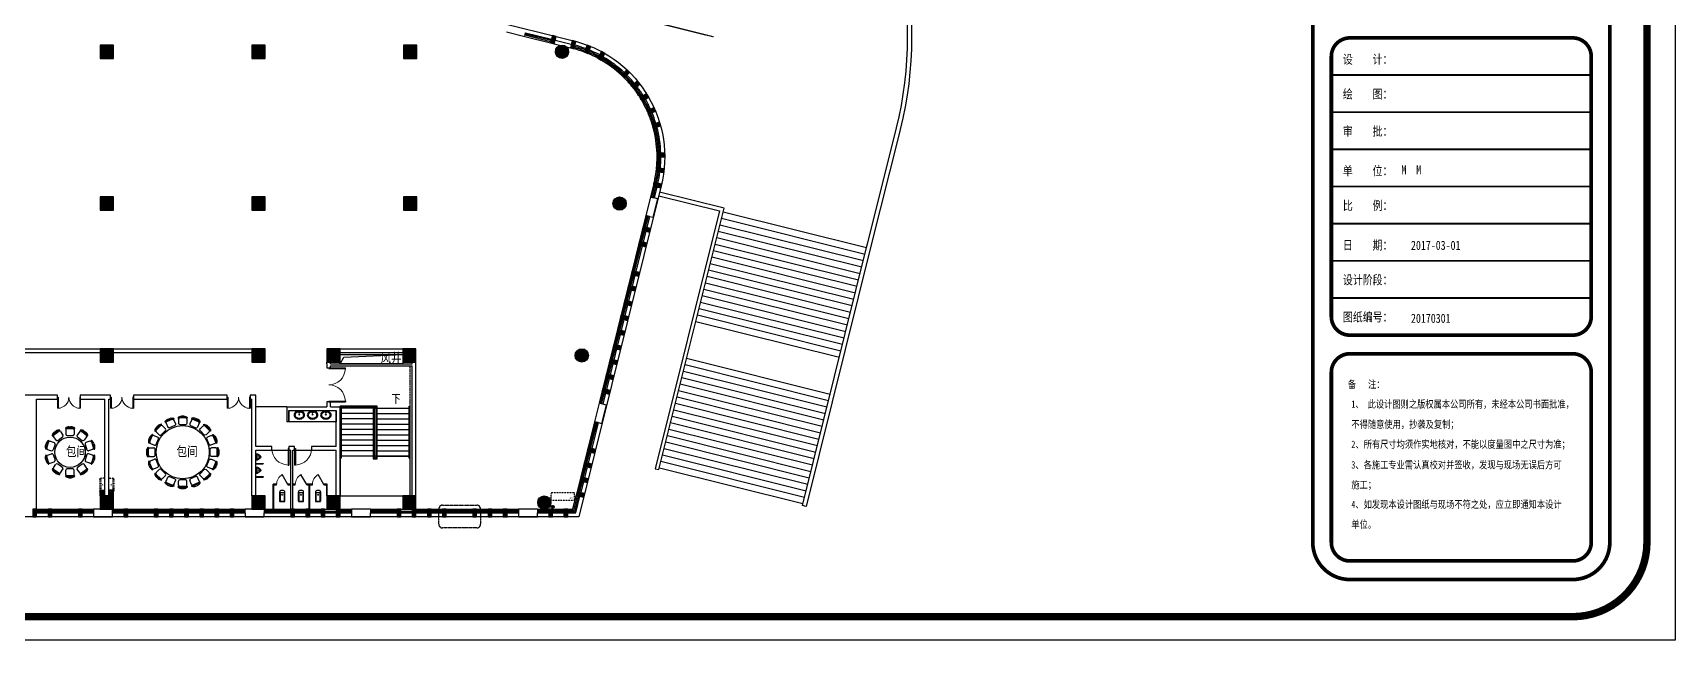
# Model space of a CAD drawing. Header units: inches. Extents: x -584 to 1446124, y -108140 to 99637.
# Drawn here: x 1359534 to 1446124, y 5780 to 37773 of the extents above; entities that cross this region are included whole.
import ezdxf

# ---------------------------------------------------------------- set-up
doc = ezdxf.new("R2010")
doc.units = ezdxf.units.IN
doc.header["$MEASUREMENT"] = 0
doc.linetypes.add('DASH', pattern=[0.35, 0.25, -0.1])
for name, color, linetype in [('0-空调出屋面', 41, 'Continuous'), ('0-雨水', 141, 'Continuous'), ('COLUMN', 6, 'Continuous'), ('DIM_SYMB', 3, 'Continuous'), ('jj', 251, 'Continuous'), ('j家具', 251, 'Continuous'), ('LATRINE', 6, 'Continuous'), ('LVTRY', 6, 'Continuous'), ('PUB_HATCH', 8, 'Continuous'), ('PUB_TEXT', 151, 'Continuous'), ('STAIR', 6, 'Continuous'), ('WALL', 7, 'Continuous'), ('WINDOW', 3, 'Continuous'), ('外框', 7, 'Continuous'), ('空调', 205, 'Continuous')]:
    doc.layers.add(name, color=color, linetype=linetype)
doc.styles.add('_TCH_DIM', font='stylu.ttf')
doc.styles.add('HZ-1', font='MingLiU.ttf', dxfattribs={"width": 0.8})
doc.styles.add('宋体平面', font='', dxfattribs={"width": 0.8})
doc.styles.get('宋体平面').set_extended_font_data('SimSun')

# ---------------------------------------------------------------- blocks, each defined once
blk = doc.blocks.new('A$C277054B3')
for p, q in [((158, 0), (-158, 0)), ((230, -360), (-230, -360)), ((-225, -292), (-225, -68)), ((-50, -460), (50, -460)), ((225, -292), (225, -68))]:
    blk.add_line(p, q)
for centre, radius, start, end in [((-158, -68), 67.5, 90, 180), ((158, -68), 67.5, 0, 90), ((-239, -376), 10, 157.33001, 229.27346), ((-230, -380), 20, 90, 157.33001), ((-40, -145), 316, 229.27346, 268.23486), ((0, 2318), 2713, 264.8023, 275.1977), ((-158, -292), 67.5, 180, 270), ((40, -145), 316, 271.76514, 310.72654), ((158, -292), 67.5, 270, 0), ((230, -380), 20, 22.66999, 90), ((239, -376), 10, 310.72654, 22.66999)]:
    blk.add_arc(centre, radius, start, end)
blk = doc.blocks.new('A$C0EE979EF')
blk.add_circle((0, 0), 1400)
for p, xscale, rotation in [((-555, 1340), -0.9999999999999999, 202.5), ((-555, 1340), -0.9999999999999999, 202.5), ((0, 1450), -1, 180), ((1025, 1025), -1, 134.9999999999998), ((1340, 555), -1, 112.4999999999992), ((1450, 0), -1, 90), ((1025, -1025), -1, 45.00000000000025), ((1340, -555), -1, 67.50000000000081), ((-555, -1340), -1, 337.4999999999999)]:
    blk.add_blockref('A$C277054B3', p, dxfattribs=dict(xscale=xscale, rotation=rotation))
for p, rotation in [((555, 1340), 157.5), ((555, 1340), 157.5), ((-1340, 555), 247.5000000000008), ((-1340, 555), 247.5000000000008), ((-1025, 1025), 225.0000000000002), ((-1450, 0), 270), ((-1340, -555), 292.4999999999992), ((-1025, -1025), 314.9999999999998), ((555, -1340), 22.5)]:
    blk.add_blockref('A$C277054B3', p, dxfattribs=dict(rotation=rotation))
blk.add_blockref('A$C277054B3', (0, -1450))
blk = doc.blocks.new('A$C5A554F34')
at = {"layer": 'jj'}
blk.add_blockref('A$C0EE979EF', (0, 0), dxfattribs=at)
blk = doc.blocks.new('$plan$00000283')
for p, q in [((-917, 870), (-545, 1141)), ((-830, 1057), (-749, 1116)), ((-509, 1083), (-377, 901)), ((-230, 1243), (230, 1243)), ((-225, 1176), (-225, 951)), ((-158, 883), (158, 883)), ((-50, 1343), (50, 1343)), ((225, 1176), (225, 951)), ((509, 1083), (377, 901)), ((545, 1141), (917, 870)), ((749, 1116), (830, 1057)), ((-1262, 462), (-1293, 368)), ((-1111, 603), (-1253, 165)), ((-1188, 149), (-974, 80)), ((-1048, 577), (-834, 508)), ((-791, 423), (-888, 123)), ((-873, 819), (-741, 637)), ((-646, 622), (-392, 807)), ((392, 807), (646, 622)), ((873, 819), (741, 637)), ((791, 423), (888, 123)), ((1048, 577), (834, 508)), ((1188, 149), (974, 80)), ((1111, 603), (1253, 165)), ((1262, 462), (1293, 368)), ((-1293, -368), (-1262, -462)), ((-1253, -165), (-1111, -603)), ((-1188, -149), (-974, -80)), ((-1048, -577), (-834, -508)), ((-888, -123), (-791, -423)), ((-873, -819), (-741, -637)), ((-392, -807), (-646, -622)), ((646, -622), (392, -807)), ((873, -819), (741, -637)), ((888, -123), (791, -423)), ((1048, -577), (834, -508)), ((1188, -149), (974, -80)), ((1253, -165), (1111, -603)), ((1293, -368), (1262, -462)), ((-545, -1141), (-917, -870)), ((-749, -1116), (-830, -1057)), ((-509, -1083), (-377, -901)), ((230, -1243), (-230, -1243)), ((-225, -1176), (-225, -951)), ((158, -883), (-158, -883)), ((-50, -1343), (50, -1343)), ((225, -1176), (225, -951)), ((509, -1083), (377, -901)), ((917, -870), (545, -1141)), ((830, -1057), (749, -1116))]:
    blk.add_line(p, q)
blk.add_circle((0, 0), 800)
for centre, radius, start, end in [((-934, 878), 10, 166.72654, 238.66999), ((843, -1161), 2713, 120.8023, 131.1977), ((-636, 808), 316, 127.76514, 166.72654), ((-928, 887), 20, 238.66999, 306), ((-818, 858), 67.5, 126, 216), ((-572, 855), 316, 85.27346, 124.23486), ((-564, 1044), 67.5, 36, 126), ((-547, 1159), 10, 13.33001, 85.27346), ((-556, 1157), 20, 306, 13.33001), ((-431, 862), 67.5, 306, 36), ((-239, 1259), 10, 130.72654, 202.66999), ((-230, 1263), 20, 202.66999, 270), ((-40, 1028), 316, 91.76514, 130.72654), ((0, -1435), 2713, 84.8023, 95.1977), ((-158, 1176), 67.5, 90, 180), ((-158, 951), 67.5, 180, 270), ((40, 1028), 316, 49.27346, 88.23486), ((158, 1176), 67.5, 0, 90), ((158, 951), 67.5, 270, 0), ((230, 1263), 20, 270, 337.33001), ((239, 1259), 10, 337.33001, 49.27346), ((431, 862), 67.5, 144, 234), ((564, 1044), 67.5, 54, 144), ((556, 1157), 20, 166.66999, 234), ((547, 1159), 10, 94.72654, 166.66999), ((572, 855), 316, 55.76514, 94.72654), ((-843, -1161), 2713, 48.8023, 59.1977), ((636, 808), 316, 13.27346, 52.23486), ((818, 858), 67.5, 324, 54), ((928, 887), 20, 234, 301.33001), ((934, 878), 10, 301.33001, 13.27346), ((-990, 280), 316, 163.76514, 202.72654), ((1365, -443), 2713, 156.8023, 167.1977), ((-1271, 162), 10, 202.72654, 274.66999), ((-1272, 172), 20, 274.66999, 342), ((-965, 355), 316, 121.27346, 160.23486), ((-1167, 213), 67.5, 162, 252), ((-1069, 513), 67.5, 72, 162), ((-1124, 617), 10, 49.33001, 121.27346), ((-1130, 609), 20, 342, 49.33001), ((-953, 144), 67.5, 252, 342), ((-855, 444), 67.5, 342, 72), ((-686, 676), 67.5, 216, 306), ((686, 676), 67.5, 234, 324), ((855, 444), 67.5, 108, 198), ((953, 144), 67.5, 198, 288), ((1069, 513), 67.5, 18, 108), ((1130, 609), 20, 130.66999, 198), ((1124, 617), 10, 58.72654, 130.66999), ((965, 355), 316, 19.76514, 58.72654), ((-1365, -443), 2713, 12.8023, 23.1977), ((1167, 213), 67.5, 288, 18), ((1272, 172), 20, 198, 265.33001), ((1271, 162), 10, 265.33001, 337.27346), ((990, 280), 316, 337.27346, 16.23486), ((-990, -280), 316, 157.27346, 196.23486), ((-1271, -162), 10, 85.33001, 157.27346), ((1365, 443), 2713, 192.8023, 203.1977), ((-1272, -172), 20, 18, 85.33001), ((-965, -355), 316, 199.76514, 238.72654), ((-1167, -213), 67.5, 108, 198), ((-1069, -513), 67.5, 198, 288), ((-1124, -617), 10, 238.72654, 310.66999), ((-1130, -609), 20, 310.66999, 18), ((-953, -144), 67.5, 18, 108), ((-818, -858), 67.5, 144, 234), ((-855, -444), 67.5, 288, 18), ((-686, -676), 67.5, 54, 144), ((-431, -862), 67.5, 324, 54), ((431, -862), 67.5, 126, 216), ((686, -676), 67.5, 36, 126), ((855, -444), 67.5, 162, 252), ((818, -858), 67.5, 306, 36), ((953, -144), 67.5, 72, 162), ((1069, -513), 67.5, 252, 342), ((1130, -609), 20, 162, 229.33001), ((1124, -617), 10, 229.33001, 301.27346), ((-1365, 443), 2713, 336.8023, 347.1977), ((965, -355), 316, 301.27346, 340.23486), ((1167, -213), 67.5, 342, 72), ((1272, -172), 20, 94.66999, 162), ((1271, -162), 10, 22.72654, 94.66999), ((990, -280), 316, 343.76514, 22.72654), ((-934, -878), 10, 121.33001, 193.27346), ((-636, -808), 316, 193.27346, 232.23486), ((843, 1161), 2713, 228.8023, 239.1977), ((-928, -887), 20, 54, 121.33001), ((-572, -855), 316, 235.76514, 274.72654), ((-564, -1044), 67.5, 234, 324), ((-547, -1159), 10, 274.72654, 346.66999), ((-556, -1157), 20, 346.66999, 54), ((-239, -1259), 10, 157.33001, 229.27346), ((-230, -1263), 20, 90, 157.33001), ((-40, -1028), 316, 229.27346, 268.23486), ((0, 1435), 2713, 264.8023, 275.1977), ((-158, -951), 67.5, 90, 180), ((-158, -1176), 67.5, 180, 270), ((40, -1028), 316, 271.76514, 310.72654), ((158, -951), 67.5, 0, 90), ((158, -1176), 67.5, 270, 0), ((230, -1263), 20, 22.66999, 90), ((239, -1259), 10, 310.72654, 22.66999), ((564, -1044), 67.5, 216, 306), ((556, -1157), 20, 126, 193.33001), ((547, -1159), 10, 193.33001, 265.27346), ((-843, 1161), 2713, 300.8023, 311.1977), ((572, -855), 316, 265.27346, 304.23486), ((636, -808), 316, 307.76514, 346.72654), ((928, -887), 20, 58.66999, 126), ((934, -878), 10, 346.72654, 58.66999)]:
    blk.add_arc(centre, radius, start, end)
blk = doc.blocks.new('vhjkghkghkl')
at = {"layer": '空调', "linetype": 'DASH', "ltscale": 0.3}
blk.add_lwpolyline([(134071, 540199), (134071, 539779), (132871, 539779), (132871, 540199), (134071, 540199)], close=True, dxfattribs=at)
at = {"layer": '空调', "linetype": 'DASH', "ltscale": 0.3, "style": 'HZ-1'}
blk.add_text('AC', height=100, dxfattribs=at).set_placement((133846, 539867))
blk = doc.blocks.new('fgjhgjghkgk')
at = {"layer": '空调', "linetype": 'DASH', "ltscale": 0.3}
for p, q in [((124108, 467971), (124108, 468601)), ((124168, 468661), (124320, 468661)), ((124320, 468661), (124320, 467911)), ((124380, 468601), (124380, 467971)), ((124320, 467911), (124168, 467911))]:
    blk.add_line(p, q, dxfattribs=at)
for centre, start, end in [((124168, 468601), 90, 180), ((124320, 468601), 0, 90), ((124168, 467971), 180, 270), ((124320, 467971), 270, 0)]:
    blk.add_arc(centre, 60, start, end, dxfattribs=at)
at = {"layer": '空调', "linetype": 'DASH', "ltscale": 0.3, "style": 'HZ-1', "text_generation_flag": 4}
blk.add_text('AC', height=100, rotation=270, dxfattribs=at).set_placement((124287, 468364))
blk = doc.blocks.new('_FZH')
at = {"layer": 'WALL'}
blk.add_lwpolyline([(-0.5, -0.5), (0.5, -0.5), (0.5, 0.5), (-0.5, 0.5)], close=True, dxfattribs=at)
blk.add_solid([(-0.5, -0.5), (0.5, -0.5), (-0.5, 0.5), (0.5, 0.5)], dxfattribs=at)
blk = doc.blocks.new('$DorLib2D$00000002')
for p, q in [((-0.5, 0), (-0.5, 0.4875)), ((-0.475, 0.4875), (-0.5, 0.4875)), ((-0.475, 0), (-0.475, 0.4875)), ((0.475, 0), (0.475, 0.4875)), ((0.475, 0.4875), (0.5, 0.4875)), ((0.5, 0), (0.5, 0.4875)), ((-0.5, 0), (-0.475, 0)), ((0.5, 0), (0.475, 0))]:
    blk.add_line(p, q)
at = {"lineweight": 13}
for centre, start, end in [((-0.4875, 0), 0, 88.53072), ((0.4875, 0), 91.46928, 180)]:
    blk.add_arc(centre, 0.4875, start, end, dxfattribs=at)
blk = doc.blocks.new('$WINLIB2D$00000001')
at = {"color": 0}
for points in [[(-0.5, 0.5), (-0.5, -0.5)], [(-0.5, 0.5), (0.5, 0.5)], [(0.5, 0.167), (-0.5, 0.167)], [(0.5, -0.5), (0.5, 0.5)], [(0.5, -0.167), (-0.5, -0.167)], [(-0.5, -0.5), (0.5, -0.5)]]:
    blk.add_lwpolyline(points, dxfattribs=at)
blk = doc.blocks.new('_YZH')
blk.add_circle((0, 0), 0.5)
at = {"layer": 'PUB_HATCH', "const_width": 0.5}
blk.add_lwpolyline([(-0.25, 0, 1), (0.25, 0, 1)], format="xyb", close=True, dxfattribs=at)
blk = doc.blocks.new('$DorLib2D$00000001')
for p, q in [((0.45, 0.975), (0.5, 0.975)), ((0.45, 0), (0.45, 0.975)), ((0.5, 0), (0.5, 0.975)), ((0.5, 0), (0.45, 0))]:
    blk.add_line(p, q)
at = {"lineweight": 13}
blk.add_arc((0.475, 0), 0.975, 91.46928, 180, dxfattribs=at)
blk = doc.blocks.new('$lvtry$00000200')
at = {"color": 0}
for p, q in [((-110, -40, 0), (-110, -470, 0)), ((100, -30, 0), (-100, -30, 0)), ((110, -470, 0), (110, -40, 0))]:
    blk.add_line(p, q, dxfattribs=at)
at = {"color": 0, "elevation": 0}
blk.add_lwpolyline([(100, 0), (-100, 0, 0.414214), (-140, -40), (-140, -480, 0.414214), (-30, -590), (30, -590, 0.414214), (140, -480), (140, -40, 0.414214)], format="xyb", close=True, dxfattribs=at)
blk.add_lwpolyline([(140, -470), (-140, -470)], dxfattribs=at)
at = {"color": 0}
blk.add_circle((0, -359, 0), 20, dxfattribs=at)
for centre, start, end in [((-100, -40, 0), 90, 180), ((100, -40, 0), 0, 90)]:
    blk.add_arc(centre, 10, start, end, dxfattribs=at)
for p in [(0, 0), (0, -359, 0)]:
    blk.add_point(p, dxfattribs=at)
blk = doc.blocks.new('$TCHSYS$APDOOR2D')
blk.add_line((0.5, 0), (0, 0.87))
at = {"lineweight": 13}
blk.add_arc((0.5, 0), 1, 120, 180, dxfattribs=at)
blk = doc.blocks.new('$lvtry$00000219')
at = {"color": 0}
for p, q in [((-124, -91, 0), (-43, -216, 0)), ((-116, -76, 0), (116, -76, 0)), ((43, -216, 0), (124, -91, 0))]:
    blk.add_line(p, q, dxfattribs=at)
at = {"color": 0, "elevation": 0}
blk.add_lwpolyline([(69, -231, -0.57735), (-69, -231), (-162, -88, -0.145378), (-170, -61), (-170, 0), (170, 0), (170, -61, -0.145378), (162, -88)], format="xyb", close=True, dxfattribs=at)
at = {"color": 0}
for centre, radius in [((0, -177, 0), 20), ((0, -38, 0), 17.7)]:
    blk.add_circle(centre, radius, dxfattribs=at)
for centre, radius, start, end in [((-116, -86, 0), 10, 90, 213.0863), ((0, -191, 0), 50, 210, 330), ((116, -86, 0), 10, 326.9137, 90)]:
    blk.add_arc(centre, radius, start, end, dxfattribs=at)
for p in [(0, -38, 0), (0, -177, 0)]:
    blk.add_point(p, dxfattribs=at)
blk = doc.blocks.new('$lvtry$00000193')
at = {"color": 0}
for p, q in [((-17, -43), (-17, -33)), ((17, -43), (17, -33))]:
    blk.add_line(p, q, dxfattribs=at)
blk.add_lwpolyline([(280, -215, 0.12431), (260, -136, 0.105707), (198, -63, 0.086941), (110, -17, 0.077137), (0, 0, 0.077137), (-110, -17, 0.086941), (-198, -63, 0.105707), (-260, -136, 0.12431), (-280, -215, 0.12431), (-260, -294, 0.105707), (-198, -367, 0.086941), (-110, -413, 0.077137), (0, -430, 0.077137), (110, -413, 0.086941), (198, -367, 0.105707), (260, -294, 0.12431)], format="xyb", close=True, dxfattribs=at)
blk.add_lwpolyline([(-25, -61, 0.056876), (-95, -75, 0.086941), (-168, -113, 0.105707), (-216, -170, 0.12431), (-230, -225, 0.12431), (-216, -280, 0.105707), (-168, -337, 0.086941), (-95, -375, 0.077137), (0, -390, 0.077137), (95, -375, 0.086941), (168, -337, 0.105707), (216, -280, 0.12431), (230, -225, 0.12431), (216, -170, 0.105707), (168, -113, 0.086941), (95, -75, 0.06676), (13, -60, 0.06676)], format="xyb", dxfattribs=at)
for centre, radius in [((0, -200), 20), ((0, -43), 16.7)]:
    blk.add_circle(centre, radius, dxfattribs=at)
for centre, radius, start, end in [((-40, -34), 10.1, 106.60956, 258.16482), ((-64, 234), 259, 274.70692, 282.37316), ((-75, -213), 173, 71.36005, 79.18732), ((-29, -80), 6.77, 155.34398, 308.32242), ((-171, 19), 166, 324.84107, 338.13372), ((-171, 19), 170, 324.84107, 331.35233), ((-29, -80), 3.37, 155.34398, 308.32242), ((100, -194), 170, 132.31406, 138.82532), ((100, -194), 166, 125.53268, 138.82532), ((-12, -58), 10.6, 201.89238, 261.77402), ((0, -33), 16.7, 0, 180), ((-381, -115), 372, 2.39824, 6.76269), ((0, -96), 9.9, 201.78369, 338.21631), ((64, 234), 259, 257.62684, 265.29308), ((381, -115), 372, 170.10083, 177.60176), ((75, -213), 173, 100.81268, 110.41907), ((40, -34), 10.1, 281.83518, 73.39044)]:
    blk.add_arc(centre, radius, start, end, dxfattribs=at)
for p in [(0, -43), (0, -200)]:
    blk.add_point(p, dxfattribs=at)

msp = doc.modelspace()

# ---------------------------------------------------------------- hatches: boundary and pattern name
at = {"layer": '0-空调出屋面'}
h = msp.add_hatch(dxfattribs=at)
h.set_pattern_fill('ANSI31', color=256, scale=10, style=0)
h.set_pattern_definition([(315, (1363171.507, 13547.858), (-11.2253, -11.2253), [])])
h.paths.add_polyline_path([(1363171.5, 13482.9, -1), (1363301.5, 13482.9, -1)])
h = msp.add_hatch(dxfattribs=at)
h.set_pattern_fill('ANSI31', color=256, scale=10, style=0)
h.set_pattern_definition([(315, (1363570.422, 13561.318), (-11.2253, -11.2253), [])])
h.paths.add_polyline_path([(1363570.4, 13496.3, -1), (1363700.4, 13496.3, -1)])
h = msp.add_hatch(dxfattribs=at)
h.set_pattern_fill('ANSI31', color=256, scale=10, style=0)
h.set_pattern_definition([(315, (1386876.37, 12869.724), (-11.2253, -11.2253), [])])
h.paths.add_polyline_path([(1386876.4, 12804.7, -1), (1387006.4, 12804.7, -1)])

# ---------------------------------------------------------------- linework, layer by layer
at = {"linetype": 'DASH'}
msp.add_line((1379434.2, 13379.5), (1379434.2, 20229.5), dxfattribs=at)
msp.add_lwpolyline([(1379034.2, 20329.5), (1375734.2, 20329.5), (1375734.2, 20829.5), (1379034.2, 20829.5)], close=True)
msp.add_lwpolyline([(1375734.2, 20329.5), (1375928.8, 20695.8), (1379034.2, 20829.5)])
at = {"color": 6, "linetype": 'DASH'}
msp.add_lwpolyline([(1381138.6, 12887.8), (1382938.6, 12887.8, -0.4142136), (1383138.6, 12687.8), (1383138.6, 11887.8, -0.4142136), (1382938.6, 11687.8), (1381138.6, 11687.8, -0.4142136), (1380938.6, 11887.8), (1380938.6, 12687.8, -0.4142136)], format="xyb", close=True, dxfattribs=at)
at = {"layer": '0-空调出屋面'}
for centre, radius in [((1363236.5, 13482.9), 75), ((1363236.5, 13482.9), 65), ((1363635.4, 13496.3), 75), ((1363635.4, 13496.3), 65), ((1386941.4, 12804.7), 75), ((1386941.4, 12804.7), 65)]:
    msp.add_circle(centre, radius, dxfattribs=at)
at = {"layer": '0-雨水', "linetype": 'DASH'}
msp.add_line((1392442.5, 38313.4), (1395434.2, 37567.5), dxfattribs=at)
at = {"layer": 'COLUMN'}
for p, q in [((1384498.8, 37820.5), (1385469.1, 37578.6)), ((1392102.1, 29122.8), (1391860.2, 28152.5)), ((1392248.3, 28055.7), (1392490.3, 29026)), ((1392490.3, 29026), (1392296.2, 29074.4)), ((1392054.3, 28104.1), (1392248.3, 28055.7)), ((1389392.6, 18255.5), (1389150.7, 17285.2)), ((1389780.7, 18158.7), (1389586.7, 18207.1)), ((1389538.8, 17188.4), (1389780.7, 18158.7)), ((1389344.8, 17236.8), (1389538.8, 17188.4)), ((1363734.2, 12679.5), (1362734.2, 12679.5)), ((1362734.2, 12479.5), (1362734.2, 12279.5)), ((1362734.2, 12279.5), (1363734.2, 12279.5)), ((1363734.2, 12279.5), (1363734.2, 12479.5)), ((1371734.2, 12679.5), (1370734.2, 12679.5)), ((1370734.2, 12479.5), (1370734.2, 12279.5)), ((1370734.2, 12279.5), (1371734.2, 12279.5)), ((1371734.2, 12279.5), (1371734.2, 12479.5)), ((1377334.2, 12679.5), (1376334.2, 12679.5)), ((1376334.2, 12479.5), (1376334.2, 12279.5)), ((1376334.2, 12279.5), (1377334.2, 12279.5)), ((1377334.2, 12279.5), (1377334.2, 12479.5)), ((1386134.2, 12679.5), (1385134.2, 12679.5)), ((1385134.2, 12479.5), (1385134.2, 12279.5)), ((1385134.2, 12279.5), (1386134.2, 12279.5)), ((1386134.2, 12279.5), (1386134.2, 12479.5))]:
    msp.add_line(p, q, dxfattribs=at)
at = {"layer": 'DIM_SYMB'}
msp.add_lwpolyline([(1378534.2, 18139.5, 0, 0, 0), (1378534.2, 14429.5, 0, 0, 0), (1376634.2, 14429.5, 0, 0, 0), (1376634.2, 17469.5, 104, 0, 0), (1376634.2, 17859.5, 0, 0, 0)], format="xyseb", dxfattribs=at)
at = {"layer": 'LATRINE'}
for p, q in [((1371284.2, 15092), (1371684.2, 15092)), ((1371284.2, 15092), (1371284.2, 15067)), ((1371284.2, 15067), (1371684.2, 15067)), ((1371684.2, 15092), (1371684.2, 15067)), ((1371284.2, 14392), (1371684.2, 14392)), ((1371284.2, 14392), (1371284.2, 14367)), ((1371284.2, 14367), (1371684.2, 14367)), ((1371684.2, 14392), (1371684.2, 14367)), ((1372209.2, 12679.5), (1372209.2, 13992)), ((1372384.2, 13992), (1372209.2, 13992)), ((1372234.2, 12679.5), (1372234.2, 13967)), ((1372234.2, 13967), (1372384.2, 13967)), ((1372384.2, 13967), (1372384.2, 13992)), ((1373134.2, 13992), (1372984.2, 13992)), ((1372984.2, 13992), (1372984.2, 13967)), ((1372984.2, 13967), (1373134.2, 13967)), ((1373371.7, 13992), (1373234.2, 13992)), ((1373234.2, 13992), (1373234.2, 13967)), ((1373234.2, 13967), (1373371.7, 13967)), ((1373371.7, 13967), (1373371.7, 13992)), ((1374121.7, 13992), (1373971.7, 13992)), ((1373971.7, 13992), (1373971.7, 13967)), ((1373971.7, 13967), (1374109.2, 13967)), ((1374109.2, 12679.5), (1374109.2, 13967)), ((1374271.7, 13992), (1374121.7, 13992)), ((1374134.2, 12679.5), (1374134.2, 13967)), ((1374134.2, 13967), (1374271.7, 13967)), ((1374271.7, 13967), (1374271.7, 13992)), ((1375059.2, 13992), (1374871.7, 13992)), ((1374871.7, 13992), (1374871.7, 13967)), ((1374871.7, 13967), (1375034.2, 13967)), ((1375034.2, 13379.5), (1375034.2, 13967)), ((1375059.2, 13379.5), (1375059.2, 13992)), ((1372209.2, 12679.5), (1372234.2, 12679.5))]:
    msp.add_line(p, q, dxfattribs=at)
at = {"layer": 'LVTRY'}
msp.add_lwpolyline([(1373034.2, 17879.5), (1375534.2, 17879.5), (1375534.2, 17279.5), (1373034.2, 17279.5)], close=True, dxfattribs=at)
at = {"layer": 'STAIR', "color": 8}
for p, q in [((1395843.5, 28007.5), (1403411.8, 26120.6)), ((1395928.2, 28347.1), (1403496.5, 26460.2)), ((1395589.5, 26988.7), (1403157.8, 25101.7)), ((1395674.1, 27328.3), (1403242.4, 25441.3)), ((1395758.8, 27667.9), (1403327.1, 25781)), ((1395420.1, 26309.5), (1402988.4, 24422.5)), ((1395504.8, 26649.1), (1403073.1, 24762.1)), ((1395166.1, 25290.7), (1402734.4, 23403.7)), ((1395250.8, 25630.3), (1402819.1, 23743.3)), ((1395335.4, 25969.9), (1402903.8, 24082.9)), ((1394912.1, 24271.9), (1402480.4, 22384.9)), ((1394996.8, 24611.5), (1402565.1, 22724.5)), ((1395081.4, 24951.1), (1402649.7, 23064.1)), ((1394742.7, 23592.7), (1402311, 21705.7)), ((1394827.4, 23932.3), (1402395.7, 22045.3)), ((1394488.7, 22573.9), (1402057, 20686.9)), ((1394573.4, 22913.5), (1402141.7, 21026.5)), ((1394658.1, 23253.1), (1402226.4, 21366.1)), ((1393835.5, 19954.1), (1401403.8, 18067.1)), ((1393920.2, 20293.7), (1401488.5, 18406.7)), ((1394004.9, 20633.3), (1401573.2, 18746.3)), ((1393666.2, 19274.9), (1401234.5, 17387.9)), ((1393750.9, 19614.5), (1401319.2, 17727.5)), ((1393412.2, 18256.1), (1400980.5, 16369.1)), ((1393496.8, 18595.7), (1401065.1, 16708.7)), ((1393581.5, 18935.3), (1401149.8, 17048.3)), ((1393242.8, 17576.9), (1400811.1, 15689.9)), ((1393327.5, 17916.5), (1400895.8, 16029.5)), ((1392988.8, 16558.1), (1400557.1, 14671.1)), ((1393073.5, 16897.7), (1400641.8, 15010.7)), ((1393158.1, 17237.3), (1400726.5, 15350.3)), ((1392819.5, 15878.8), (1400387.8, 13991.9)), ((1392904.1, 16218.5), (1400472.4, 14331.5)), ((1392565.4, 14860), (1400133.7, 12973)), ((1392650.1, 15199.6), (1400218.4, 13312.7)), ((1392734.8, 15539.2), (1400303.1, 13652.3))]:
    msp.add_line(p, q, dxfattribs=at)
at = {"layer": 'STAIR'}
for p, q in [((1377694.2, 18099.5), (1375734.2, 18099.5)), ((1375734.2, 18039.5), (1375734.2, 18099.5)), ((1377634.2, 18039.5), (1375734.2, 18039.5)), ((1375734.2, 17999.5), (1375734.2, 15479.5)), ((1375794.2, 17999.5), (1375734.2, 17999.5)), ((1375734.2, 17999.5), (1375734.2, 15359.5)), ((1375794.2, 17999.5), (1375734.2, 17999.5)), ((1377474.2, 17999.5), (1375794.2, 17999.5)), ((1375794.2, 17999.5), (1375794.2, 15359.5)), ((1377474.2, 17719.5), (1375794.2, 17719.5)), ((1377474.2, 17439.5), (1375794.2, 17439.5)), ((1377534.2, 17999.5), (1377474.2, 17999.5)), ((1377474.2, 17999.5), (1377474.2, 15329.5)), ((1377534.2, 17999.5), (1377474.2, 17999.5)), ((1377534.2, 17999.5), (1377534.2, 15479.5)), ((1377534.2, 17999.5), (1377534.2, 15389.5)), ((1377534.2, 17999.5), (1377634.2, 17999.5)), ((1377634.2, 15389.5), (1377634.2, 18039.5)), ((1377634.2, 15479.5), (1377634.2, 17999.5)), ((1377694.2, 15329.5), (1377694.2, 18099.5)), ((1377694.2, 17999.5), (1379374.2, 17999.5)), ((1377694.2, 17719.5), (1379374.2, 17719.5)), ((1377694.2, 17439.5), (1379374.2, 17439.5)), ((1379374.2, 15359.5), (1379374.2, 18099.5)), ((1379374.2, 18099.5), (1379434.2, 18099.5)), ((1379434.2, 15359.5), (1379434.2, 18099.5)), ((1379434.2, 15479.5), (1379434.2, 17999.5)), ((1377474.2, 17159.5), (1375794.2, 17159.5)), ((1377474.2, 16879.5), (1375794.2, 16879.5)), ((1377474.2, 16599.5), (1375794.2, 16599.5)), ((1377694.2, 17159.5), (1379374.2, 17159.5)), ((1377694.2, 16879.5), (1379374.2, 16879.5)), ((1377694.2, 16599.5), (1379374.2, 16599.5)), ((1377474.2, 16319.5), (1375794.2, 16319.5)), ((1377474.2, 16039.5), (1375794.2, 16039.5)), ((1377474.2, 15759.5), (1375794.2, 15759.5)), ((1377694.2, 16319.5), (1379374.2, 16319.5)), ((1377694.2, 16039.5), (1379374.2, 16039.5)), ((1377694.2, 15759.5), (1379374.2, 15759.5)), ((1375734.2, 15479.5), (1375734.2, 15359.5)), ((1375794.2, 15359.5), (1375734.2, 15359.5)), ((1375734.2, 15359.5), (1375734.2, 13379.5)), ((1377474.2, 15479.5), (1375794.2, 15479.5)), ((1377474.2, 15479.5), (1375794.2, 15479.5)), ((1377474.2, 15329.5), (1377694.2, 15329.5)), ((1377634.2, 15479.5), (1377534.2, 15479.5)), ((1377534.2, 15389.5), (1377634.2, 15389.5)), ((1377694.2, 15479.5), (1379374.2, 15479.5)), ((1379374.2, 15479.5), (1377694.2, 15479.5)), ((1379374.2, 15359.5), (1379434.2, 15359.5)), ((1379434.2, 15359.5), (1379434.2, 15479.5)), ((1379434.2, 13379.5), (1379434.2, 15359.5)), ((1375734.2, 13379.5), (1379434.2, 13379.5))]:
    msp.add_line(p, q, dxfattribs=at)
at = {"layer": 'STAIR', "color": 8}
msp.add_lwpolyline([(1400263.9, 62440.8), (1404749.7, 44449.4), (1405269.9, 42362.9, -0.1227846), (1405269.9, 32686.1), (1405178.6, 32319.9), (1403738.9, 26605.8), (1400303.6, 12827.6), (1400109.6, 12876), (1403496.5, 26460.2), (1403544.8, 26654.2), (1404977, 32398.4), (1405068.3, 32764.6, 0.1227846), (1405068.3, 42344.7), (1404548.1, 44431.1), (1400441.6, 60901.6)], format="xyb", dxfattribs=at)
at = {"layer": 'STAIR'}
msp.add_lwpolyline([(1379434.2, 39496.2), (1387894.6, 37386.1), (1388199.4, 37310, -0.40792), (1392659.6, 29705.2), (1392610.5, 29508.3), (1388314.9, 12279.5), (1347734.2, 12279.5)], format="xyb", dxfattribs=at)
at = {"layer": 'STAIR', "color": 8}
msp.add_lwpolyline([(1392532.1, 29193.9), (1395734.1, 28395.5), (1392347.2, 14811.4), (1392541.2, 14763), (1395976.5, 28541.2), (1392580.5, 29387.9)], dxfattribs=at)
at = {"layer": 'STAIR'}
msp.add_lwpolyline([(1374187.9, 12279.5), (1347734.2, 12279.5)], dxfattribs=at)
at = {"layer": 'WALL'}
for p, q in [((1387070, 37385.6), (1387925.4, 37172.3)), ((1387021.6, 37191.5), (1387877.1, 36978.3)), ((1388067.7, 36929.9), (1388067.9, 36930.7)), ((1388619.1, 36754.1), (1388618.8, 36753.5)), ((1388798.8, 36682.6), (1388799.1, 36683.2)), ((1389322.5, 36436.5), (1389322.1, 36435.8)), ((1389491.3, 36342), (1389491.7, 36342.7)), ((1390575.6, 35540.6), (1390575.1, 35540)), ((1390714.3, 35405.7), (1390714.8, 35406.2)), ((1391103.8, 34977.8), (1391103.3, 34977.4)), ((1391223.7, 34826), (1391224.3, 34826.4)), ((1391554.2, 34351), (1391553.5, 34350.5)), ((1391653.2, 34184.7), (1391653.9, 34185.1)), ((1391918.7, 33670.6), (1391918.1, 33670.3)), ((1391995.2, 33492.9), (1391995.9, 33493.2)), ((1392191.5, 32948.6), (1392190.8, 32948.3)), ((1392244.1, 32762.4), (1392244.9, 32762.6)), ((1392444.2, 31429), (1392443.4, 31429)), ((1392446.7, 31235.6), (1392447.5, 31235.6)), ((1392397.1, 30465.4), (1392397.8, 30465.3)), ((1392419.7, 30657.5), (1392419, 30657.6)), ((1392294.9, 29895.8), (1392294.1, 29896)), ((1355784.2, 21129.5), (1363084.2, 21129.5)), ((1355784.2, 20929.5), (1363084.2, 20929.5)), ((1363784.2, 21129.5), (1371084.2, 21129.5)), ((1363784.2, 20929.5), (1371084.2, 20929.5)), ((1375734.2, 21129.5), (1379034.2, 21129.5)), ((1375734.2, 20929.5), (1379034.2, 20929.5)), ((1375034.2, 20329.5), (1375034.2, 20429.5)), ((1375034.2, 20329.5), (1375034.2, 20129.5)), ((1375034.2, 20129.5), (1375234.2, 20129.5)), ((1375234.2, 20329.5), (1375234.2, 20429.5)), ((1375234.2, 20329.5), (1379534.2, 20329.5)), ((1375234.2, 20129.5), (1375234.2, 20229.5)), ((1375234.2, 20229.5), (1379534.2, 20229.5)), ((1379534.2, 20329.5), (1379534.2, 20429.5)), ((1379534.2, 13379.5), (1379534.2, 20229.5)), ((1379734.2, 20329.5), (1379734.2, 20429.5)), ((1379734.2, 13379.5), (1379734.2, 20329.5)), ((1359634.2, 18679.5), (1358034.2, 18679.5)), ((1360834.2, 18679.5), (1359634.2, 18679.5)), ((1359734.2, 12679.5), (1359734.2, 18479.5)), ((1359734.2, 18479.5), (1360834.2, 18479.5)), ((1360834.2, 18479.5), (1360834.2, 18679.5)), ((1363434.2, 18679.5), (1362034.2, 18679.5)), ((1362034.2, 18679.5), (1362034.2, 18479.5)), ((1362034.2, 18479.5), (1363334.2, 18479.5)), ((1363334.2, 13379.5), (1363334.2, 18479.5)), ((1363634.2, 18679.5), (1363434.2, 18679.5)), ((1363534.2, 13379.5), (1363534.2, 18479.5)), ((1363534.2, 18479.5), (1363634.2, 18479.5)), ((1363634.2, 18479.5), (1363634.2, 18679.5)), ((1369784.2, 18679.5), (1364834.2, 18679.5)), ((1364834.2, 18679.5), (1364834.2, 18479.5)), ((1364834.2, 18479.5), (1369784.2, 18479.5)), ((1369784.2, 18479.5), (1369784.2, 18679.5)), ((1371284.2, 18679.5), (1370984.2, 18679.5)), ((1370984.2, 18679.5), (1370984.2, 18479.5)), ((1370984.2, 18479.5), (1371084.2, 18479.5)), ((1371084.2, 15879.5), (1371084.2, 18479.5)), ((1371284.2, 15979.5), (1371284.2, 18679.5)), ((1375234.2, 18329.5), (1375034.2, 18329.5)), ((1375034.2, 18329.5), (1375034.2, 18079.5)), ((1375234.2, 18079.5), (1375234.2, 18329.5)), ((1372934.2, 18079.5), (1375034.2, 18079.5)), ((1372934.2, 18079.5), (1372934.2, 17279.5)), ((1373034.2, 17879.5), (1375134.2, 17879.5)), ((1373034.2, 17879.5), (1373034.2, 17279.5)), ((1375134.2, 17879.5), (1375534.2, 17879.5)), ((1375234.2, 18079.5), (1375734.2, 18079.5)), ((1375534.2, 15979.5), (1375534.2, 17879.5)), ((1375734.2, 15879.5), (1375734.2, 18079.5)), ((1373034.2, 17279.5), (1372934.2, 17279.5)), ((1371084.2, 13379.5), (1371084.2, 15879.5)), ((1372134.2, 15979.5), (1371284.2, 15979.5)), ((1371284.2, 13379.5), (1371284.2, 15779.5)), ((1371284.2, 15779.5), (1372134.2, 15779.5)), ((1372134.2, 15779.5), (1372134.2, 15979.5)), ((1373184.2, 15979.5), (1373034.2, 15979.5)), ((1373034.2, 15979.5), (1373034.2, 15779.5)), ((1373034.2, 15779.5), (1373134.2, 15779.5)), ((1373134.2, 13979.5), (1373134.2, 15779.5)), ((1373334.2, 15979.5), (1373184.2, 15979.5)), ((1373234.2, 15779.5), (1373334.2, 15779.5)), ((1373234.2, 13979.5), (1373234.2, 15779.5)), ((1373334.2, 15779.5), (1373334.2, 15979.5)), ((1375534.2, 15979.5), (1374234.2, 15979.5)), ((1374234.2, 15979.5), (1374234.2, 15779.5)), ((1374234.2, 15779.5), (1375534.2, 15779.5)), ((1375534.2, 13379.5), (1375534.2, 15779.5)), ((1375734.2, 13379.5), (1375734.2, 15879.5)), ((1373134.2, 12679.5), (1373134.2, 13979.5)), ((1373234.2, 12679.5), (1373234.2, 13979.5)), ((1374934.2, 12679.5), (1375534.2, 12679.5)), ((1374934.2, 12579.5), (1375534.2, 12579.5)), ((1378934.2, 12679.5), (1379534.2, 12679.5)), ((1378934.2, 12579.5), (1379534.2, 12579.5))]:
    msp.add_line(p, q, dxfattribs=at)
for points in [[(1363084.2, 13379.5), (1363084.2, 13679.5), (1363334.2, 13679.5)], [(1363134.2, 13379.5), (1363134.2, 13629.5), (1363334.2, 13629.5)], [(1363784.2, 13379.5), (1363784.2, 13679.5), (1363534.2, 13679.5)], [(1363734.2, 13379.5), (1363734.2, 13629.5), (1363534.2, 13629.5)]]:
    msp.add_lwpolyline(points, dxfattribs=at)
for start, end in [(75.060683, 76), (68.836593, 69.439317), (67.560683, 68.163407), (61, 61.939317), (60.060683, 61), (46, 46.939317), (45.060683, 46), (38.836593, 39.439317), (37.560683, 38.163407), (31, 31.939317), (30.060683, 31), (23.836593, 24.439317), (22.560683, 23.163407), (16, 16.939317), (15.060683, 16), (1, 1.939317), (0.060683, 1), (352.560683, 353.163407), (353.836593, 354.439317), (346, 346.939317)]:
    msp.add_arc((1386546.7, 31229.3), 5900, start, end, dxfattribs=at)
at = {"layer": 'WINDOW'}
for p, q in [((1372934.2, 18079.5), (1371284.2, 18079.5)), ((1372134.2, 15779.5), (1373034.2, 15779.5)), ((1373334.2, 15779.5), (1374234.2, 15779.5)), ((1388183, 13404), (1388377.1, 13355.6)), ((1387734.2, 12679.5), (1387734.2, 12479.5))]:
    msp.add_line(p, q, dxfattribs=at)
for points in [[(1387734.2, 12679.5), (1388002.4, 12679.5), (1388183, 13404)], [(1387734.2, 12612.8), (1388054.5, 12612.8), (1388247.7, 13387.9)], [(1387734.2, 12546.2), (1388106.5, 12546.2), (1388312.4, 13371.7)], [(1387734.2, 12479.5), (1388158.6, 12479.5), (1388377.1, 13355.6)]]:
    msp.add_lwpolyline(points, dxfattribs=at)
for radius, start, end in [(5900, 69.439317, 75.060683), (5966.7, 69.439317, 75.060683), (6033.3, 69.439317, 75.060683), (6100, 69.439317, 75.060683), (5900, 61.939317, 67.560683), (5966.7, 61.939317, 67.560683), (6033.3, 61.939317, 67.560683), (6100, 61.939317, 67.560683), (5966.7, 46.939317, 60.060683), (6033.3, 46.939317, 60.060683), (6100, 46.939317, 60.060683), (5900, 46.939317, 60.060683), (6100, 39.439317, 45.060683), (5900, 39.439317, 45.060683), (5966.7, 39.439317, 45.060683), (6033.3, 39.439317, 45.060683), (5900, 31.939317, 37.560683), (5966.7, 31.939317, 37.560683), (6033.3, 31.939317, 37.560683), (6100, 31.939317, 37.560683), (5900, 24.439317, 30.060683), (5966.7, 24.439317, 30.060683), (6033.3, 24.439317, 30.060683), (6100, 24.439317, 30.060683), (5900, 16.939317, 22.560683), (5966.7, 16.939317, 22.560683), (6033.3, 16.939317, 22.560683), (6100, 16.939317, 22.560683), (5900, 1.939317, 15.060683), (5966.7, 1.939317, 15.060683), (6033.3, 1.939317, 15.060683), (6100, 1.939317, 15.060683), (5900, 354.439317, 0.060683), (5966.7, 354.439317, 0.060683), (6033.3, 354.439317, 0.060683), (6100, 354.439317, 0.060683), (5900, 346.939317, 352.560683), (5966.7, 346.939317, 352.560683), (6033.3, 346.939317, 352.560683), (6100, 346.939317, 352.560683)]:
    msp.add_arc((1386546.7, 31229.3), radius, start, end, dxfattribs=at)
at = {"layer": '外框', "lineweight": -2}
for p, q in [((1446123.6, 99636.8), (1446123.6, 5779.8)), ((1446123.6, 5779.8), (1312186.2, 5779.8))]:
    msp.add_line(p, q, dxfattribs=at)
for points, const_width in [([(1317389.8, 7015.2), (1440720.9, 7015.2, 0.4142136), (1444636.1, 10930.4), (1444636.1, 94453.3, 0.4142136), (1440720.9, 98368.5), (1317389.8, 98368.5, 0.4142136), (1313474.6, 94453.3), (1313474.6, 10930.4, 0.4142136)], 391.5), ([(1428975, 8972.8), (1440720.9, 8972.8, 0.4142136), (1442678.5, 10930.4), (1442678.5, 94453.3, 0.4142136), (1440720.9, 96410.9), (1428975, 96410.9, 0.4142136), (1427017.4, 94453.3), (1427017.4, 10930.4, 0.4142136)], 195.8), ([(1428975, 21846.4), (1440720.9, 21846.4, 0.4142136), (1441699.7, 22825.2), (1441699.7, 36528.7, 0.4142136), (1440720.9, 37507.5), (1428975, 37507.5, 0.4142136), (1427996.2, 36528.7), (1427996.2, 22825.2, 0.4142136)], 195.8), ([(1428975, 9951.6), (1440720.9, 9951.6, 0.4142136), (1441699.7, 10930.4), (1441699.7, 19888.8, 0.4142136), (1440720.9, 20867.6), (1428975, 20867.6, 0.4142136), (1427996.2, 19888.8), (1427996.2, 10930.4, 0.4142136)], 195.8)]:
    msp.add_lwpolyline(points, format="xyb", close=True, dxfattribs=dict(at, const_width=const_width))
at = {"layer": '外框', "lineweight": -2, "const_width": 97.9}
for points in [[(1427996.2, 35549.9), (1441699.7, 35549.9)], [(1427996.2, 33592.2), (1441699.7, 33592.2)], [(1427996.2, 31634.6), (1441699.7, 31634.6)], [(1427996.2, 29676.9), (1441699.7, 29676.9)], [(1427996.2, 27719.3), (1441699.7, 27719.3)], [(1427996.2, 25761.7), (1441699.7, 25761.7)], [(1427996.2, 23804), (1441699.7, 23804)]]:
    msp.add_lwpolyline(points, dxfattribs=at)

# ---------------------------------------------------------------- block references
at = {"layer": 'COLUMN'}
for p, xscale, yscale, zscale, rotation in [((1386973, 37409.8), 399.9999999999371, 200, 200.000000000025, 76.00000000002387), ((1388022.5, 37148.1), 399.9999999999937, 199.9999999998254, 199.9999999997991, 76.00000000006025), ((1388782.4, 36904.8), 199.9999999999329, 400.0000000000582, 400.0000000000824, 338.4999999999887), ((1389504.1, 36564.5), 399.9999999999488, 199.9999999998836, 199.9999999998726, 61.00000000005995), ((1390784.2, 35617.3), 199.9999999999216, 400.0000000001164, 400.0000000000887, 315.9999999999142), ((1391320.6, 35026.6), 200.000000000041, 399.9999999999418, 399.999999999937, 308.4999999999923), ((1391775.5, 34371.1), 399.9999999999794, 200.0000000001164, 200.0000000000895, 31.00000000002541), ((1392140.7, 33661.6), 399.9999999998075, 200.0000000000582, 200.0000000000709, 23.4999999999846), ((1392410.4, 32910.7), 400.0000000000272, 200.0000000001164, 200.0000000001095, 16.00000000001724), ((1392645.8, 31335.8), 199.9999999998715, 400, 399.9999999999718, 270.9999999999388), ((1392607.4, 30538.8), 400.0000000000854, 200, 200.0000000000229, 353.4999999999545), ((1392465.6, 29753.6), 399.9999999998805, 200.0000000000582, 200.0000000000813, 345.9999999999874), ((1391884.9, 27424.9), 399.9999999998805, 200, 200.000000000025, 165.9999999999875), ((1391691.4, 26648.6), 400.0000000000782, 199.9999999998836, 199.9999999999121, 166.0000000000117), ((1391304.3, 25096.2), 399.9999999998523, 199.9999999998836, 199.9999999999121, 166.0000000000036), ((1391110.8, 24319.9), 399.9999999998523, 199.9999999999418, 199.9999999999684, 166.0000000000036), ((1390917.3, 23543.7), 399.9999999998523, 199.9999999998836, 199.9999999999121, 166.0000000000036), ((1390723.7, 22767.5), 400.0000000001064, 200, 200.000000000025, 165.9999999999955), ((1390530.2, 21991.2), 399.9999999998523, 199.9999999998836, 199.9999999999121, 166.0000000000036), ((1390336.6, 21215), 400.0000000001064, 200, 200.000000000025, 165.9999999999955), ((1390143.1, 20438.8), 400.0000000000782, 199.9999999999418, 199.9999999999684, 166.0000000000117), ((1389949.6, 19662.5), 400.0000000001064, 200, 200.000000000025, 165.9999999999955), ((1389756, 18886.3), 400.0000000001064, 200, 200.000000000025, 165.9999999999955), ((1388981.9, 15781.3), 399.9999999998805, 200.0000000000582, 200.0000000000813, 165.9999999999875), ((1388788.3, 15005.1), 400.0000000001064, 200, 200.000000000025, 165.9999999999955), ((1388594.8, 14228.9), 399.9999999998805, 200.0000000000582, 200.0000000000813, 165.9999999999875), ((1388401.3, 13452.6), 400.0000000000782, 199.9999999998836, 199.9999999999121, 166.0000000000117)]:
    msp.add_blockref('_FZH', p, dxfattribs=dict(at, xscale=xscale, yscale=yscale, zscale=zscale, rotation=rotation))
for name, p, xscale, yscale, zscale in [('_FZH', (1363434.2, 36779.5), 700, 700, 700), ('_FZH', (1371434.2, 36779.5), 700, 700, 700), ('_FZH', (1379434.2, 36779.5), 700, 700, 700), ('_YZH', (1387434.2, 36779.5), 700, 700, 700), ('_FZH', (1363434.2, 28779.5), 700, 700, 700), ('_FZH', (1371434.2, 28779.5), 700, 700, 700), ('_FZH', (1379434.2, 28779.5), 700, 700, 700), ('_YZH', (1390470.6, 28779.5), 700, 700, 700), ('_FZH', (1363434.2, 20779.5), 700, 700, 700), ('_FZH', (1371434.2, 20779.5), 700, 700, 700), ('_FZH', (1375384.2, 20779.5), 700, 700, 700), ('_FZH', (1379384.2, 20779.5), 700, 700, 700), ('_YZH', (1388476, 20779.5), 700, 700, 700), ('_FZH', (1363434.2, 13029.5), 700, 700, 700), ('_FZH', (1371434.2, 13029.5), 700, 700, 700), ('_FZH', (1375384.2, 13029.5), 700, 700, 700), ('_FZH', (1379384.2, 13029.5), 700, 700, 700), ('_YZH', (1386500.7, 13026.7), 700, 700, 700), ('_FZH', (1359634.2, 12479.5), 200, 400, 400), ('_FZH', (1360434.2, 12479.5), 200, 400, 400), ('_FZH', (1362034.2, 12479.5), 200, 400, 400), ('_FZH', (1364434.2, 12479.5), 200, 400, 400), ('_FZH', (1366034.2, 12479.5), 200, 400, 400), ('_FZH', (1366834.2, 12479.5), 200, 400, 400), ('_FZH', (1367634.2, 12479.5), 200, 400, 400), ('_FZH', (1368434.2, 12479.5), 200, 400, 400), ('_FZH', (1369234.2, 12479.5), 200, 400, 400), ('_FZH', (1370034.2, 12479.5), 200, 400, 400), ('_FZH', (1373234.2, 12479.5), 200, 400, 400), ('_FZH', (1374034.2, 12479.5), 200, 400, 400), ('_FZH', (1374834.2, 12479.5), 200, 399.9999999478459, 399.9999999478459), ('_FZH', (1375634.2, 12479.5), 200, 400, 400), ('_FZH', (1378834.2, 12479.5), 200, 399.9999999478459, 399.9999999478459), ('_FZH', (1379634.2, 12479.5), 200, 400, 400), ('_FZH', (1380434.2, 12479.5), 200, 400, 400), ('_FZH', (1381234.2, 12479.5), 200, 400, 400), ('_FZH', (1382834.2, 12479.5), 200, 400, 400), ('_FZH', (1383634.2, 12479.5), 200, 400, 400), ('_FZH', (1384434.2, 12479.5), 200, 400, 400), ('_FZH', (1386834.2, 12479.5), 200, 400, 400), ('_FZH', (1387634.2, 12479.5), 200, 400, 400)]:
    msp.add_blockref(name, p, dxfattribs=dict(at, xscale=xscale, yscale=yscale, zscale=zscale))
at = {"layer": 'j家具'}
msp.add_blockref('$plan$00000283', (1361495.9, 15679.5), dxfattribs=at)
at = {"layer": 'LATRINE', "xscale": -600, "yscale": -600, "zscale": 25, "rotation": 180}
msp.add_blockref('$TCHSYS$APDOOR2D', (1372684.2, 13979.5), dxfattribs=at)
at = {"layer": 'LATRINE', "xscale": 600, "yscale": 600, "zscale": 25}
for p in [(1373671.7, 13979.5), (1374571.7, 13979.5)]:
    msp.add_blockref('$TCHSYS$APDOOR2D', p, dxfattribs=at)
at = {"layer": 'LVTRY'}
for p in [(1373584.2, 17859.5), (1374284.2, 17859.5), (1374984.2, 17859.5)]:
    msp.add_blockref('$lvtry$00000193', p, dxfattribs=at)
for name, p, rotation in [('$lvtry$00000219', (1371284.2, 15429.5), 90), ('$lvtry$00000219', (1371284.2, 14729.5), 90), ('$lvtry$00000200', (1372684.2, 13079.5), 180), ('$lvtry$00000200', (1373671.7, 13079.5), 180), ('$lvtry$00000200', (1374571.7, 13079.5), 180)]:
    msp.add_blockref(name, p, dxfattribs=dict(at, rotation=rotation))
at = {"layer": 'STAIR'}
msp.add_blockref('A$C5A554F34', (1367434.2, 15679.5), dxfattribs=at)
at = {"layer": 'WINDOW'}
for name, p, xscale, yscale, zscale, rotation in [('$WINLIB2D$00000001', (1386172.5, 37506.3), 1400.000000000104, -200, 1400, 346.0000000000001), ('$WINLIB2D$00000001', (1392271.8, 29389.7), 600.0000000000184, 200, 600, 256.0000000000036), ('$WINLIB2D$00000001', (1391884.7, 27837.2), 600.0000000000184, 200, 600, 256.0000000000036), ('$WINLIB2D$00000001', (1391691.1, 27061), 600.0000000000184, -200, 600, 256.0000000000036), ('$WINLIB2D$00000001', (1391400.8, 25896.6), 1400.000000000005, 200, 1400, 255.9999999999967), ('$WINLIB2D$00000001', (1390917, 23956), 600.0000000000184, 200, 600, 256.0000000000036), ('$WINLIB2D$00000001', (1391110.5, 24732.3), 599.9999999999619, -200, 600, 256.0000000000023), ('$WINLIB2D$00000001', (1390723.5, 23179.8), 600.0000000000183, -200, 600, 255.9999999999807), ('$WINLIB2D$00000001', (1390529.9, 22403.5), 600.0000000000184, 200, 600, 256.0000000000036), ('$WINLIB2D$00000001', (1390336.4, 21627.3), 600.0000000000183, -200, 600, 255.9999999999807), ('$WINLIB2D$00000001', (1390142.8, 20851.1), 600.0000000000184, 200, 600, 256.0000000000036), ('$DorLib2D$00000002', (1375134.2, 19229.5), -1800, -1800, -1800, 89.99999999997779), ('$WINLIB2D$00000001', (1389949.3, 20074.8), 599.9999999999619, -200, 600, 256.0000000000023), ('$WINLIB2D$00000001', (1389755.8, 19298.6), 600.0000000000184, 200, 600, 256.0000000000036), ('$DorLib2D$00000002', (1361434.2, 18579.5), -1200, -1200, -1200, 359.9999999999917), ('$DorLib2D$00000002', (1364234.2, 18579.5), -1200, -1200, -1200, 359.9999999999917), ('$DorLib2D$00000002', (1370384.2, 18579.5), -1200, -1200, -1200, 359.9999999999917), ('$WINLIB2D$00000001', (1389562.2, 18522.4), 599.9999999999619, -200, 600, 256.0000000000023), ('$WINLIB2D$00000001', (1389078.4, 16581.8), 1400.000000000005, 200, 1400, 255.9999999999967), ('$WINLIB2D$00000001', (1388788.1, 15417.4), 600.0000000000184, 200, 600, 256.0000000000036), ('$WINLIB2D$00000001', (1388594.5, 14641.2), 600.0000000000183, -200, 600, 255.9999999999807), ('$WINLIB2D$00000001', (1388401, 13864.9), 600.0000000000184, 200, 600, 256.0000000000036)]:
    msp.add_blockref(name, p, dxfattribs=dict(at, xscale=xscale, yscale=yscale, zscale=zscale, rotation=rotation))
for name, p, xscale, yscale, zscale in [('$DorLib2D$00000001', (1372584.2, 15879.5), 900, -900, 900), ('$DorLib2D$00000001', (1373784.2, 15879.5), -900, -900, -900), ('$WINLIB2D$00000001', (1360034.2, 12579.5), 600, 200, 600), ('$WINLIB2D$00000001', (1361234.2, 12579.5), 1400, 200, 1400), ('$WINLIB2D$00000001', (1362434.2, 12579.5), 600, -200, 600), ('$WINLIB2D$00000001', (1364034.2, 12579.5), 600, -200, 600), ('$WINLIB2D$00000001', (1365234.2, 12579.5), 1400, 200, 1400), ('$WINLIB2D$00000001', (1366434.2, 12579.5), 600, -200, 600), ('$WINLIB2D$00000001', (1367234.2, 12579.5), 600, 200, 600), ('$WINLIB2D$00000001', (1368034.2, 12579.5), 600, -200, 600), ('$WINLIB2D$00000001', (1368834.2, 12579.5), 600, 200, 600), ('$WINLIB2D$00000001', (1369634.2, 12579.5), 600, -200, 600), ('$WINLIB2D$00000001', (1370434.2, 12579.5), 600, 200, 600), ('$WINLIB2D$00000001', (1372434.2, 12579.5), 1400, 200, 1400), ('$WINLIB2D$00000001', (1373634.2, 12579.5), 600, 200, 600), ('$WINLIB2D$00000001', (1374434.2, 12579.5), 600, -200, 600), ('$WINLIB2D$00000001', (1375234.2, 12529.5), 600, 100, 600), ('$WINLIB2D$00000001', (1376034.2, 12579.5), 600, -200, 600), ('$WINLIB2D$00000001', (1378034.2, 12579.5), 1400, 200, 1400), ('$WINLIB2D$00000001', (1379234.2, 12529.5), 600, 100, 600), ('$WINLIB2D$00000001', (1380034.2, 12579.5), 600, -200, 600), ('$WINLIB2D$00000001', (1380834.2, 12579.5), 600, 200, 600), ('$WINLIB2D$00000001', (1382034.2, 12579.5), 1400, 200, 1400), ('$WINLIB2D$00000001', (1383234.2, 12579.5), 600, -200, 600), ('$WINLIB2D$00000001', (1384034.2, 12579.5), 600, 200, 600), ('$WINLIB2D$00000001', (1384834.2, 12579.5), 600, -200, 600), ('$WINLIB2D$00000001', (1386434.2, 12579.5), 600, 200, 600), ('$WINLIB2D$00000001', (1387234.2, 12579.5), 600, -200, 600)]:
    msp.add_blockref(name, p, dxfattribs=dict(at, xscale=xscale, yscale=yscale, zscale=zscale))
at = {"layer": '空调', "xscale": -1}
msp.add_blockref('fgjhgjghkgk', (1487442.6, -454342.3), dxfattribs=at)
at = {"layer": '空调'}
for name, p in [('fgjhgjghkgk', (1239425.8, -454342.3)), ('vhjkghkghkl', (1253995.9, -526646))]:
    msp.add_blockref(name, p, dxfattribs=at)

# ---------------------------------------------------------------- texts
at = {"layer": 'PUB_TEXT', "style": '_TCH_DIM', "width": 0.8}
for s, height, p in [('风井', 506.38, (1377868.2, 20393.3)), ('下', 438.9, (1378435.4, 18276)), ('包间', 506.38, (1361281.7, 15470.8)), ('包间', 506.38, (1367113.7, 15470.8))]:
    msp.add_text(s, height=height, dxfattribs=at).set_placement(p)
at = {"layer": '外框', "lineweight": -2, "style": '宋体平面', "width": 0.8}
for s, height, p in [('设    计：', 479.43, (1428604.7, 36141.9)), ('绘    图：', 479.43, (1428604.7, 34310.2)), ('审    批：', 479.43, (1428604.7, 32352.5)), ('单    位：', 479.43, (1428604.7, 30269)), ('M  M', 479.43, (1431692.4, 30316.9)), ('比    例：', 479.43, (1428604.7, 28437.3)), ('日    期：', 479.43, (1428604.7, 26353.8)), ('2017-03-01', 479.43, (1432195.7, 26340.6)), ('设计阶段：', 479.43, (1428604.7, 24522)), ('图纸编号：', 479.43, (1428604.7, 22564.4)), ('20170301', 479.43, (1432195.7, 22497)), ('备   注：', 388.34, (1428862.5, 19062.2)), ('1、 此设计图则之版权属本公司所有，未经本公司书面批准，', 388.341, (1429051.5, 18019.8)), ('不得随意使用，抄袭及复制；', 388.341, (1429051.5, 16954.2)), ('2、所有尺寸均须作实地核对，不能以度量图中之尺寸为准；', 388.341, (1429051.5, 15902.6)), ('3、各施工专业需认真校对并签收，发现与现场无误后方可', 388.341, (1429051.5, 14820.9)), ('施工；', 388.34, (1429051.5, 13768.8)), ('4、如发现本设计图纸与现场不符之处，应立即通知本设计', 388.341, (1429051.5, 12737.3)), ('单位。', 388.34, (1429051.5, 11685.2))]:
    msp.add_text(s, height=height, dxfattribs=at).set_placement(p)

doc.saveas('drawing.dxf')
